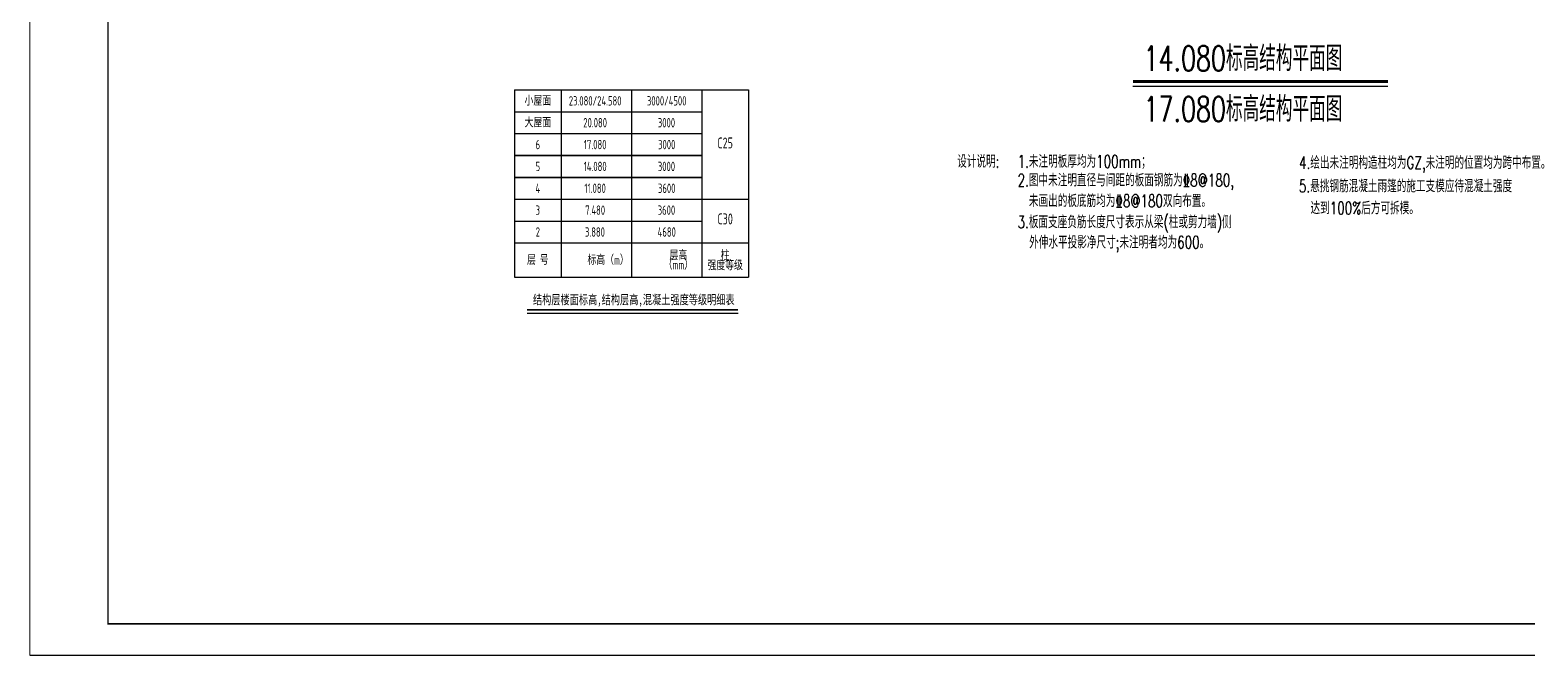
# Model space of a CAD drawing. Extents: x -472319 to -112444, y -516749 to -5704.
# Drawn here: x -311995 to -264044, y -275011 to -254994 of the extents above; entities that cross this region are included whole.
import ezdxf
from ezdxf.enums import TextEntityAlignment as Align

# ---------------------------------------------------------------- set-up
doc = ezdxf.new("R2010")
doc.units = 0
doc.header["$LTSCALE"] = 100
doc.header["$MEASUREMENT"] = 0
for name, color, linetype in [('DIMENSION', 3, 'Continuous'), ('FRAME', 3, 'Continuous'), ('TAB', 7, 'Continuous'), ('TEXT', 7, 'Continuous'), ('填充', 8, 'Continuous')]:
    doc.layers.add(name, color=color, linetype=linetype)
doc.styles.add('dxfs', font='txt.shx', dxfattribs={"width": 0.7, "bigfont": 'dxfs.shx'})
doc.styles.add('ST', font='', dxfattribs={"width": 0.7})
doc.styles.add('TSSD_Norm', font='Tssdeng.shx', dxfattribs={"bigfont": 'hztxt.shx'})
doc.styles.get('ST').set_extended_font_data('SimSun')

# ---------------------------------------------------------------- blocks, each defined once
blk = doc.blocks.new('A$C20674F94')
at = {"layer": 'FRAME', "lineweight": 18}
blk.add_line((0, 59400), (0, 0), dxfattribs=at)
at = {"layer": 'FRAME'}
for p, q in [((2500, 58400), (2500, 1000)), ((2500, 1000), (83100, 1000)), ((0, 0), (84100, 0))]:
    blk.add_line(p, q, dxfattribs=at)
at = {"layer": 'FRAME', "const_width": 50}
blk.add_lwpolyline([(2500, 58400), (83100, 58400), (83100, 1000), (2500, 1000), (2500, 58400)], dxfattribs=at)

msp = doc.modelspace()

# ---------------------------------------------------------------- linework, layer by layer
at = {"layer": 'Defpoints', "color": 2, "const_width": 50}
for points in [[(-296477.5, -259014), (-290477.5, -259014)], [(-296477.5, -259714), (-290477.5, -259714)]]:
    msp.add_lwpolyline(points, dxfattribs=at)
at = {"layer": 'DIMENSION', "const_width": 100}
msp.add_lwpolyline([(-276668.828, -256647.729), (-268497.846, -256647.729)], dxfattribs=at)
at = {"layer": 'DIMENSION'}
msp.add_lwpolyline([(-276668.828, -256797.729), (-268497.846, -256797.729)], dxfattribs=at)
at = {"layer": 'TAB'}
for p, q in [((-296477.5, -256914), (-288977.5, -256914)), ((-296477.5, -256914), (-296477.5, -262914)), ((-294977.5, -256914), (-294977.5, -262914)), ((-292727.5, -256914), (-292727.5, -262914)), ((-290477.5, -256914), (-290477.5, -262914)), ((-288977.5, -256914), (-288977.5, -262914)), ((-296477.5, -257614), (-290477.5, -257614)), ((-296477.5, -258314), (-290477.5, -258314)), ((-296477.5, -259014), (-290477.5, -259014)), ((-296477.5, -259714), (-290477.5, -259714)), ((-296477.5, -260414), (-288977.5, -260414)), ((-296477.5, -261114), (-290477.5, -261114)), ((-296477.5, -261114), (-290477.5, -261114)), ((-296477.5, -261814), (-290477.5, -261814)), ((-296477.5, -261814), (-288977.5, -261814)), ((-296477.5, -261814), (-290477.5, -261814)), ((-296477.5, -261814), (-290477.5, -261814)), ((-296477.5, -261814), (-290477.5, -261814)), ((-296477.5, -261814), (-288977.5, -261814)), ((-296477.5, -262914), (-288977.5, -262914)), ((-296072.357, -264057.689), (-289316.455, -264057.689))]:
    msp.add_line(p, q, dxfattribs=at)
at = {"layer": 'TAB', "const_width": 50}
msp.add_lwpolyline([(-296072.357, -263957.689), (-289316.455, -263957.689)], dxfattribs=at)

# ---------------------------------------------------------------- block references
at = {"layer": '填充'}
msp.add_blockref('A$C20674F94', (-311995, -275010.5), dxfattribs=at)

# ---------------------------------------------------------------- texts
at = {"layer": 'DIMENSION', "style": 'dxfs', "width": 0.7}
for s, height, p in [('14.080标高结构平面图', 800, (-276327.272, -256305.947)), ('17.080标高结构平面图', 800, (-276327.272, -257927.447)), ('设计说明:', 400, (-282295.454, -259404.926)), ('1.未注明板厚均为100mm；', 400, (-280360.824, -259404.926)), ('4.绘出未注明构造柱均为GZ,未注明的位置均为跨中布置。', 400, (-271345.911, -259443.677)), ('5.悬挑钢筋混凝土雨篷的施工支模应待混凝土强度', 400, (-271349.556, -260192.422)), ('达到100%%%后方可拆模。', 400, (-270979.556, -260898.122)), ('3.板面支座负筋长度尺寸表示从梁(柱或剪力墙)侧', 400, (-280360.824, -261343.812)), ('外伸水平投影净尺寸;未注明者均为600。', 400, (-279990.824, -261993.812))]:
    msp.add_text(s, height=height, dxfattribs=at).set_placement(p)
at = {"layer": 'DIMENSION', "color": 4, "style": 'dxfs', "width": 0.7}
for s, p in [('2.图中未注明直径与间距的板面钢筋为%%1328@180,', (-280360.824, -260004.926)), ('未画出的板底筋均为%%1328@180双向布置。', (-280000.572, -260665.887))]:
    msp.add_text(s, height=400, dxfattribs=at).set_placement(p)
at = {"layer": 'TAB', "style": 'ST', "width": 0.7}
msp.add_text('结构层楼面标高,结构层高,混凝土强度等级明细表', height=300, dxfattribs=at).set_placement((-292654.442, -263643.689), align=Align.MIDDLE)
at = {"layer": 'TEXT', "color": 0, "style": 'TSSD_Norm', "width": 0.7}
for s, height, p in [('小屋面', 300, (-295727.5, -257264)), ('23.080/24.580', 300, (-293891.891, -257264)), ('3000/4500', 300, (-291599.382, -257264)), ('大屋面', 300, (-295727.5, -257964)), ('20.080', 300, (-293891.891, -257964)), ('3000', 300, (-291607.358, -257964)), ('C25', 350, (-289727.5, -258612.78)), ('6', 300, (-295727.5, -258664)), ('17.080', 300, (-293891.891, -258664)), ('3000', 300, (-291599.382, -258664)), ('5', 300, (-295727.5, -259364)), ('14.080', 300, (-293891.891, -259364)), ('3000', 300, (-291607.358, -259364)), ('4', 300, (-295727.5, -260064)), ('11.080', 300, (-293891.891, -260064)), ('3600', 300, (-291599.382, -260064)), ('3', 300, (-295727.5, -260764)), ('7.480', 300, (-293891.891, -260764)), ('3600', 300, (-291607.358, -260764)), ('2', 300, (-295727.5, -261464)), ('3.880', 300, (-293898.138, -261464)), ('4680', 300, (-291599.382, -261464)), ('C30', 350, (-289727.5, -261044.506)), ('层 号', 300, (-295727.5, -262364)), ('标高（m）', 300, (-293477.5, -262364)), ('层高', 300, (-291227.5, -262214)), ('柱', 300, (-289727.5, -262214)), ('（mm）', 300, (-291227.5, -262514)), ('强度等级', 300, (-289727.5, -262535.933))]:
    msp.add_text(s, height=height, dxfattribs=at).set_placement(p, align=Align.MIDDLE_CENTER)

doc.saveas('drawing.dxf')
